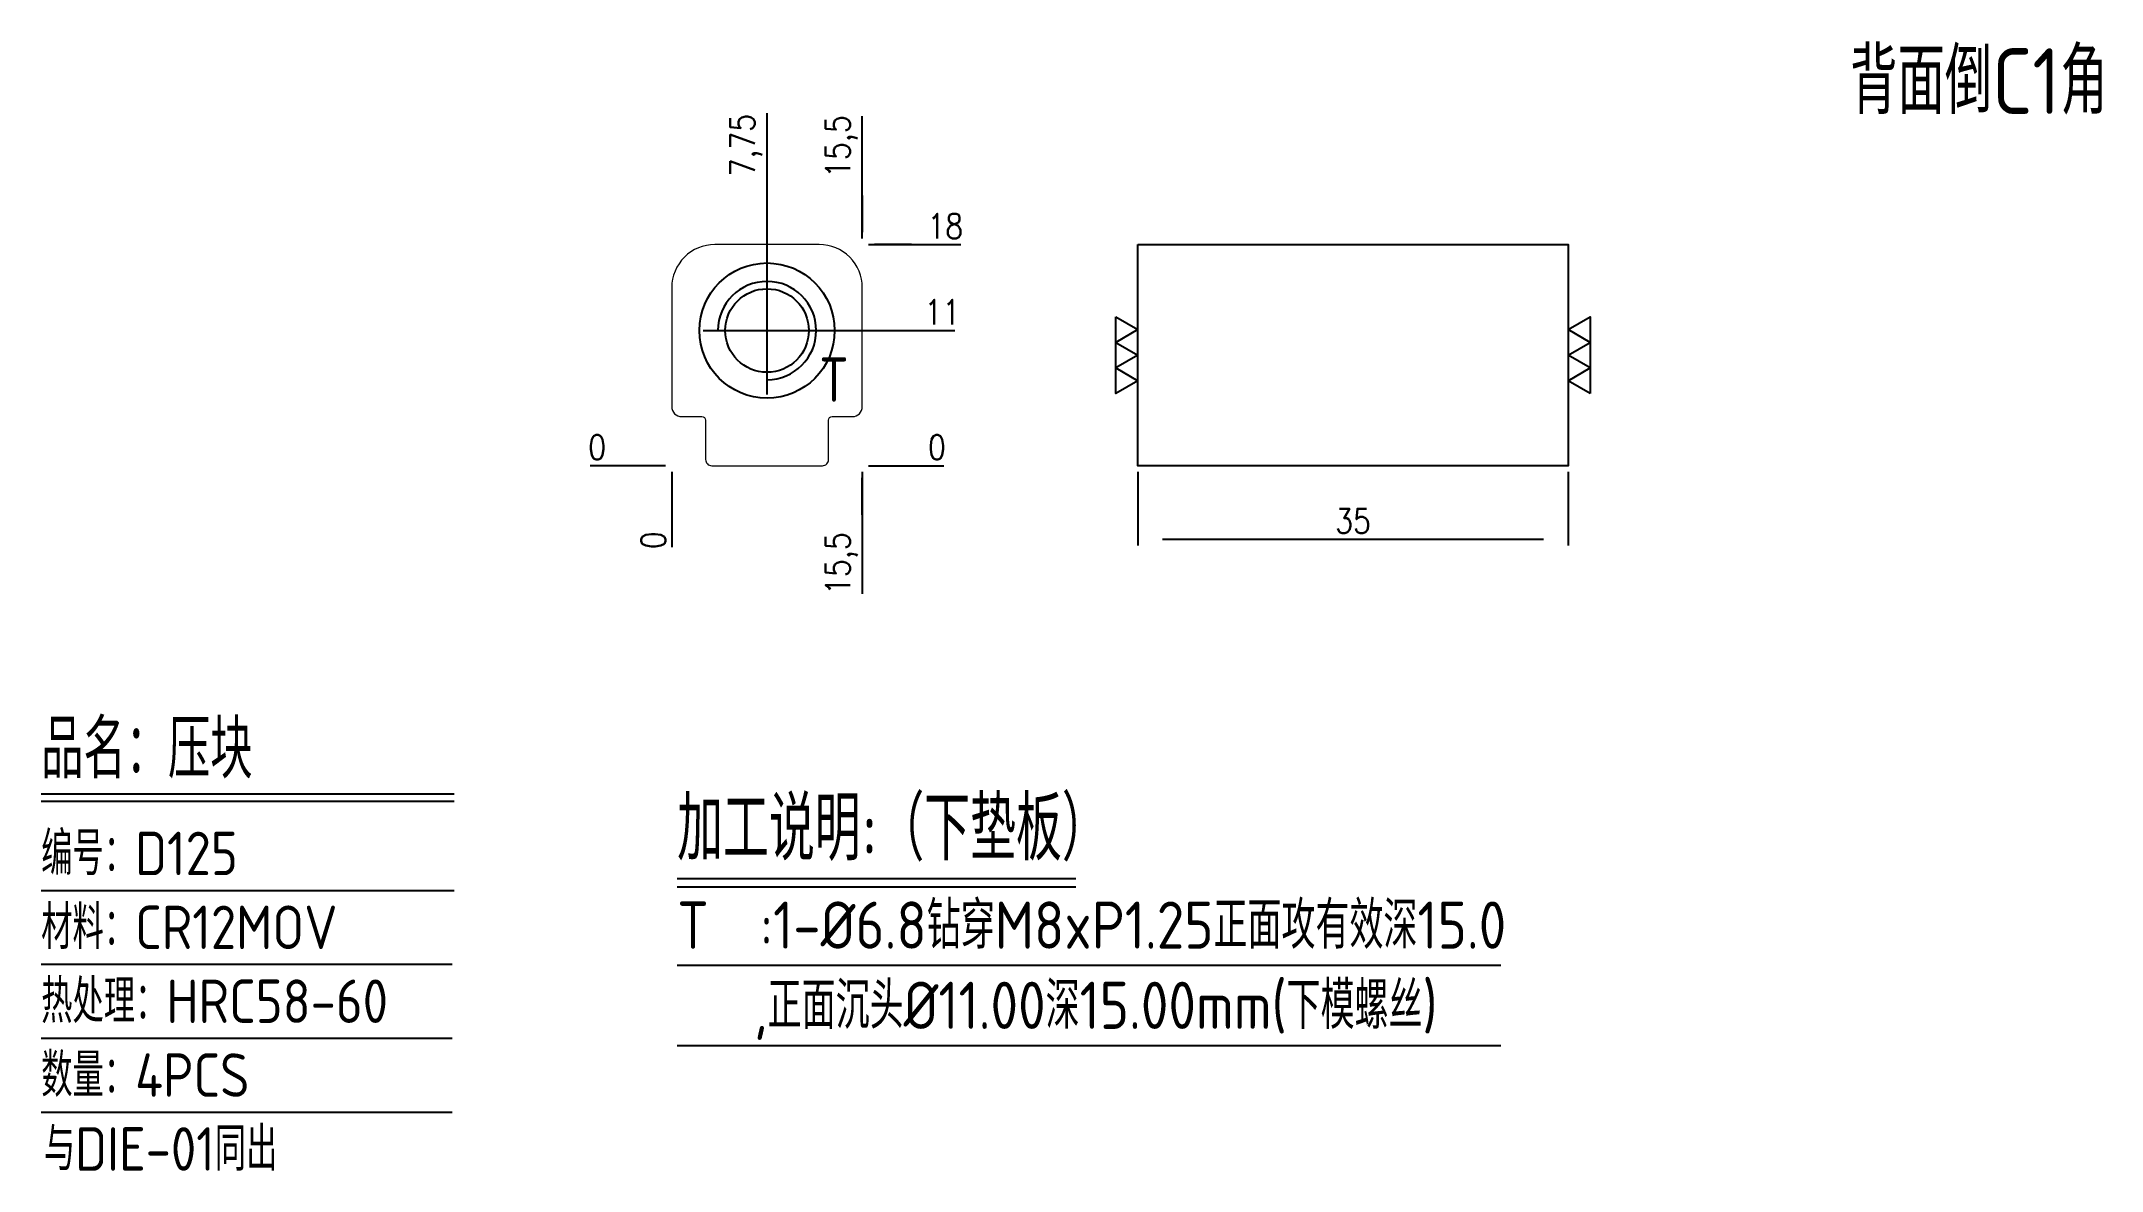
# Model space of a CAD drawing. Header units: millimetres. Extents: x 117616 to 117784, y -5239 to -5147.
import ezdxf
from ezdxf.enums import TextEntityAlignment as Align

# ---------------------------------------------------------------- set-up
doc = ezdxf.new("R2010")
doc.units = ezdxf.units.MM
doc.linetypes.add('CENTER', pattern=[0])
for name, color, linetype in [('DIE_P', 2, 'Continuous'), ('DIM', 4, 'Continuous'), ('TEXT', 4, 'Continuous')]:
    doc.layers.add(name, color=color, linetype=linetype)
doc.styles.add('gbenor', font='gbenor.shx', dxfattribs={"bigfont": 'gbcbig.shx'})
doc.styles.get("Standard").update_dxf_attribs({"font": 'txt.shx', "width": 0.85, "bigfont": 'ctxt.shx'})
doc.dimstyles.new('T-2-WX', dxfattribs={"dimtxt": 2, "dimasz": 2, "dimexe": 0.5, "dimexo": 0.5, "dimgap": 0.5, "dimtad": 1, "dimtxsty": 'Standard', "dimblk": 'OPEN30', "dimcen": 0, "dimazin": 3, "dimtfac": 1, "dimtmove": 0, "dimatfit": 3, "dimldrblk": 'OPEN30', "dimlwd": -1, "dimlwe": -1})

# ---------------------------------------------------------------- blocks, each defined once
blk = doc.blocks.new('*D7579')
at = {"layer": 'Defpoints', "color": 0}
for p in [(117667.74, -5181.54), (117683.24, -5181.54), (117688.24, -5181.54)]:
    blk.add_point(p, dxfattribs=at)
at = {"layer": 'DIM', "color": 0}
blk.add_line((117683.74, -5181.54), (117689.87, -5181.54), dxfattribs=at)
at = {"layer": 'DIM', "color": 0, "insert": (117689.31, -5180.04), "char_height": 2, "attachment_point": 5}
blk.add_mtext('0', dxfattribs=at)
blk = doc.blocks.new('_Open30')
blk = doc.blocks.new('*D7580')
at = {"layer": 'Defpoints', "color": 0}
for p in [(117675.49, -5170.54), (117688.24, -5170.54), (117667.74, -5181.54)]:
    blk.add_point(p, dxfattribs=at)
at = {"layer": 'DIM', "color": 0}
for p, q in [((117675.99, -5170.54), (117680.24, -5170.54)), ((117680.24, -5170.54), (117684.24, -5170.54)), ((117684.24, -5170.54), (117690.76, -5170.54))]:
    blk.add_line(p, q, dxfattribs=at)
at = {"layer": 'DIM', "color": 0, "insert": (117689.75, -5169.04), "char_height": 2, "attachment_point": 5}
blk.add_mtext('11', dxfattribs=at)
blk = doc.blocks.new('*D7581')
at = {"layer": 'Defpoints', "color": 0}
for p in [(117683.24, -5163.54), (117688.24, -5163.54), (117667.74, -5181.54)]:
    blk.add_point(p, dxfattribs=at)
at = {"layer": 'DIM', "color": 0}
for p, q in [((117683.74, -5163.54), (117687.24, -5163.54)), ((117687.24, -5163.54), (117684.24, -5163.54)), ((117684.24, -5163.54), (117691.25, -5163.54))]:
    blk.add_line(p, q, dxfattribs=at)
at = {"layer": 'DIM', "color": 0, "insert": (117689.99, -5162.04), "char_height": 2, "attachment_point": 5}
blk.add_mtext('18', dxfattribs=at)
blk = doc.blocks.new('*D7582')
at = {"layer": 'Defpoints', "color": 0}
for p in [(117662.74, -5181.54), (117667.74, -5181.54), (117667.74, -5181.54)]:
    blk.add_point(p, dxfattribs=at)
at = {"layer": 'DIM', "color": 0}
blk.add_line((117667.24, -5181.54), (117661.11, -5181.54), dxfattribs=at)
at = {"layer": 'DIM', "color": 0, "insert": (117661.67, -5180.04), "char_height": 2, "attachment_point": 5}
blk.add_mtext('0', dxfattribs=at)
blk = doc.blocks.new('*D7583')
at = {"layer": 'Defpoints', "color": 0}
for p in [(117667.74, -5181.54), (117683.24, -5181.54), (117683.24, -5186.54)]:
    blk.add_point(p, dxfattribs=at)
at = {"layer": 'DIM', "color": 0}
for p, q in [((117683.24, -5182.04), (117683.24, -5185.54)), ((117683.24, -5185.54), (117683.24, -5182.54)), ((117683.24, -5182.54), (117683.24, -5191.98))]:
    blk.add_line(p, q, dxfattribs=at)
at = {"layer": 'DIM', "color": 0, "insert": (117681.55, -5189.51), "char_height": 2, "attachment_point": 5, "rotation": 90}
blk.add_mtext('15,5', dxfattribs=at)
blk = doc.blocks.new('*D7584')
at = {"layer": 'Defpoints', "color": 0}
for p in [(117667.74, -5181.54), (117667.74, -5181.54), (117667.74, -5186.54)]:
    blk.add_point(p, dxfattribs=at)
at = {"layer": 'DIM', "color": 0}
blk.add_line((117667.74, -5182.04), (117667.74, -5188.17), dxfattribs=at)
at = {"layer": 'DIM', "color": 0, "insert": (117666.24, -5187.61), "char_height": 2, "attachment_point": 5, "rotation": 90}
blk.add_mtext('0', dxfattribs=at)
blk = doc.blocks.new('*D7585')
at = {"layer": 'Defpoints', "color": 0}
for p in [(117683.24, -5158.54), (117683.24, -5163.54), (117667.74, -5181.54)]:
    blk.add_point(p, dxfattribs=at)
at = {"layer": 'DIM', "color": 0}
for p, q in [((117683.24, -5162.54), (117683.24, -5153.1)), ((117683.24, -5163.04), (117683.24, -5159.54)), ((117683.24, -5159.54), (117683.24, -5162.54))]:
    blk.add_line(p, q, dxfattribs=at)
at = {"layer": 'DIM', "color": 0, "insert": (117681.55, -5155.57), "char_height": 2, "attachment_point": 5, "rotation": 90}
blk.add_mtext('15,5', dxfattribs=at)
blk = doc.blocks.new('*D7586')
at = {"layer": 'Defpoints', "color": 0}
for p in [(117675.49, -5158.54), (117675.49, -5170.54), (117667.74, -5181.54)]:
    blk.add_point(p, dxfattribs=at)
at = {"layer": 'DIM', "color": 0}
for p, q in [((117675.49, -5162.54), (117675.49, -5152.86)), ((117675.49, -5166.54), (117675.49, -5162.54)), ((117675.49, -5170.04), (117675.49, -5166.54))]:
    blk.add_line(p, q, dxfattribs=at)
at = {"layer": 'DIM', "color": 0, "insert": (117673.8, -5155.45), "char_height": 2, "attachment_point": 5, "rotation": 90}
blk.add_mtext('7,75', dxfattribs=at)
blk = doc.blocks.new('*D7587')
at = {"layer": 'Defpoints', "color": 0}
for p in [(117705.66, -5181.54), (117740.66, -5181.54), (117705.66, -5187.54)]:
    blk.add_point(p, dxfattribs=at)
at = {"layer": 'DIM', "color": 0}
for p, q in [((117705.66, -5182.04), (117705.66, -5188.04)), ((117740.66, -5182.04), (117740.66, -5188.04)), ((117738.66, -5187.54), (117707.66, -5187.54))]:
    blk.add_line(p, q, dxfattribs=at)
at = {"layer": 'DIM', "color": 0, "insert": (117723.16, -5186.04), "char_height": 2, "attachment_point": 5}
blk.add_mtext('35', dxfattribs=at)

msp = doc.modelspace()

# ---------------------------------------------------------------- linework, layer by layer
at = {"layer": 'DIE_P', "color": 4, "linetype": 'CENTER', "ltscale": 0.007}
for p, q in [((117675.489, -5175.741), (117675.489, -5165.341)), ((117670.289, -5170.541), (117680.689, -5170.541))]:
    msp.add_line(p, q, dxfattribs=at)
at = {"layer": 'DIE_P', "linetype": 'Continuous', "lineweight": 15}
msp.add_lwpolyline([(117680.789, -5177.541), (117682.439, -5177.541, 0.4142136), (117683.239, -5176.741), (117683.239, -5167.041, 0.4142136), (117679.739, -5163.541), (117671.239, -5163.541, 0.4142136), (117667.739, -5167.041), (117667.739, -5176.741, 0.4142136), (117668.539, -5177.541), (117670.189, -5177.541, -0.4142136), (117670.489, -5177.841), (117670.489, -5181.041, 0.4142136), (117670.989, -5181.541), (117679.989, -5181.541, 0.4142136), (117680.489, -5181.041), (117680.489, -5177.841, -0.4142136)], format="xyb", close=True, dxfattribs=at)
at = {"layer": 'DIE_P', "color": 2}
msp.add_lwpolyline([(117705.661, -5163.541), (117740.661, -5163.541), (117740.661, -5181.541), (117705.661, -5181.541)], close=True, dxfattribs=at)
at = {"layer": 'DIE_P', "color": 4}
for points in [[(117703.861, -5169.423), (117705.661, -5170.463), (117703.861, -5171.502), (117705.661, -5172.541), (117703.861, -5173.58), (117705.661, -5174.62), (117703.861, -5175.659), (117703.861, -5169.423)], [(117742.461, -5175.659), (117740.661, -5174.62), (117742.461, -5173.58), (117740.661, -5172.541), (117742.461, -5171.502), (117740.661, -5170.463), (117742.461, -5169.423), (117742.461, -5175.659)]]:
    msp.add_lwpolyline(points, close=True, dxfattribs=at)
at = {"layer": 'DIE_P'}
for radius in [5.5, 3.4]:
    msp.add_circle((117675.489, -5170.541), radius, dxfattribs=at)
msp.add_arc((117675.489, -5170.541), 4, 270, 180, dxfattribs=at)
at = {"layer": 'DIM', "color": 4, "linetype": 'Continuous', "lineweight": 25}
for p, q in [((117616.439, -5208.235), (117650.029, -5208.235)), ((117616.439, -5208.854), (117650.029, -5208.854)), ((117616.439, -5216.105), (117650.029, -5216.105)), ((117616.439, -5222.119), (117649.883, -5222.119)), ((117616.439, -5228.133), (117649.883, -5228.133)), ((117616.439, -5234.146), (117649.883, -5234.146))]:
    msp.add_line(p, q, dxfattribs=at)
at = {"layer": 'TEXT', "color": 3}
for p, q in [((117668.176, -5215.149), (117700.616, -5215.149)), ((117668.176, -5215.821), (117700.616, -5215.821)), ((117668.176, -5222.196), (117735.174, -5222.196)), ((117668.176, -5228.724), (117735.174, -5228.724))]:
    msp.add_line(p, q, dxfattribs=at)

# ---------------------------------------------------------------- texts
at = {"layer": 'DIM', "color": 3, "linetype": 'Continuous', "lineweight": 25, "style": 'gbenor'}
for s, height, p in [('品名：压块', 4.7756, (117616.439, -5206.996)), ('编号：D125', 3.5375, (117616.439, -5214.867)), ('材料：CR12MOV', 3.5375, (117616.439, -5220.881)), ('热处理：HRC58-60', 3.53747, (117616.439, -5226.895)), ('数量：4PCS', 3.5375, (117616.439, -5232.908)), ('与DIE-01同出', 3.5375, (117616.655, -5238.922))]:
    msp.add_text(s, height=height, dxfattribs=at).set_placement(p)
at = {"layer": 'TEXT', "color": 4, "lineweight": 18, "style": 'gbenor'}
msp.add_text('背面倒C1角', height=5.348, dxfattribs=at).set_placement((117763.602, -5152.912))
at = {"layer": 'TEXT', "color": 4, "style": 'gbenor'}
msp.add_text('T', height=3.6, dxfattribs=at).set_placement((117680.932, -5174.526), align=Align.MIDDLE_CENTER)
for s, height, p in [('加工说明:（下垫板）', 5.184, (117668.176, -5213.671)), ('T  :1-%%C6.8钻穿M8xP1.25正面攻有效深15.0', 3.84, (117668.176, -5220.852)), ('   ,正面沉头%%C11.00深15.00mm(下模螺丝)', 3.84, (117668.176, -5227.38))]:
    msp.add_text(s, height=height, dxfattribs=at).set_placement(p)

# ---------------------------------------------------------------- dimensions: what is measured, and where the dimension line sits
at = {"layer": 'DIM', "color": 4}
for feature_location, offset, dtype, origin, picture, middle in [((117675.489, -5170.541), (0, 12), 1, (117667.739, -5181.541), '*D7586', (117673.799, -5155.451)), ((117683.239, -5163.541), (0, 5), 1, (117667.739, -5181.541), '*D7585', (117681.549, -5155.572)), ((117683.239, -5163.541), (5, 0), 0, (117667.739, -5181.541), '*D7581', (117689.994, -5162.041)), ((117675.489, -5170.541), (12.75, 0), 0, (117667.739, -5181.541), '*D7580', (117689.751, -5169.041)), ((117667.739200397, -5181.54118602), (-5, 0), 0, (117667.739200397, -5181.54118602), '*D7582', (117661.672533731, -5180.04118602)), ((117683.239200417, -5181.54118602), (5, 0), 0, (117667.739200397, -5181.54118602), '*D7579', (117689.305867084, -5180.04118602)), ((117667.739200397, -5181.54118602), (0, -5), 1, (117667.739200397, -5181.54118602), '*D7584', (117666.239200397, -5187.607852687)), ((117683.239, -5181.541), (0, -5), 1, (117667.739, -5181.541), '*D7583', (117681.549, -5189.51))]:
    dim = msp.add_ordinate_dim(feature_location=feature_location, offset=offset, dtype=dtype, origin=origin, dimstyle='T-2-WX', dxfattribs=at)
    dim.commit()
    dim.dimension.update_dxf_attribs({"geometry": picture, "text_midpoint": middle})
dim = msp.add_linear_dim(base=(117705.661, -5187.541), p1=(117740.661, -5181.541), p2=(117705.661, -5181.541), dimstyle='T-2-WX', dxfattribs=at)
dim.commit()
dim.dimension.update_dxf_attribs({"geometry": '*D7587', "text_midpoint": (117723.161, -5186.041)})

doc.saveas('drawing.dxf')
